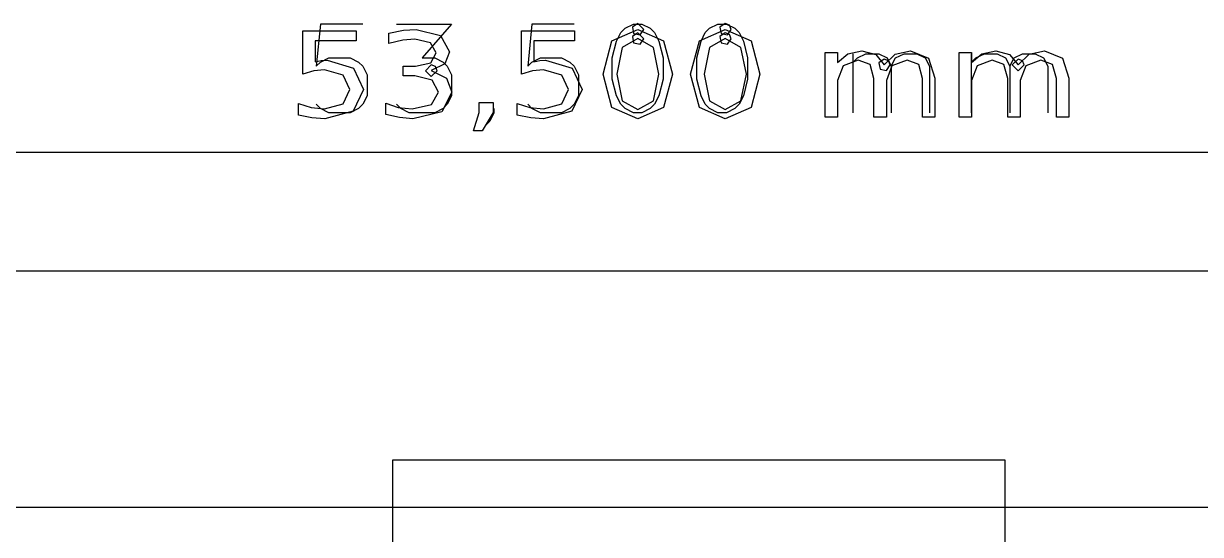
# Model space of a CAD drawing. Extents: x 114 to 258, y 8 to 198.
# Drawn here: x 130.14 to 150.02, y 187.35 to 195.99 of the extents above; entities that cross this region are included whole.
import ezdxf

# ---------------------------------------------------------------- set-up
doc = ezdxf.new("R2010")
doc.units = 0

msp = doc.modelspace()

# ---------------------------------------------------------------- linework, layer by layer
at = {"layer": 'Layer 1', "color": 7}
for points in [[(134.85622, 195.13276), (134.85622, 195.86428)], [(134.85622, 195.86428), (135.75538, 195.86428)], [(135.15594, 195.98112), (135.08482, 195.26738)], [(135.86968, 195.98112), (135.15594, 195.98112)], [(135.75538, 195.86428), (135.75538, 195.69918)], [(136.31164, 195.82872), (136.55548, 195.87698)], [(136.44118, 195.98112), (137.37082, 195.98112)], [(136.55548, 195.87698), (136.76884, 195.89222)], [(136.76884, 195.89222), (137.18286, 195.79062)], [(137.37082, 195.98112), (136.87044, 195.40962)], [(138.54938, 195.86428), (139.44854, 195.86428)], [(138.54938, 195.13276), (138.54938, 195.86428)], [(138.72718, 195.98112), (138.65606, 195.26738)], [(139.44092, 195.98112), (138.72718, 195.98112)], [(139.44854, 195.86428), (139.44854, 195.69918)], [(140.07846, 195.69664), (140.51534, 195.89222)], [(140.15466, 195.6941), (140.22578, 195.83888)], [(140.22578, 195.83888), (140.29944, 195.91)], [(140.29944, 195.91), (140.44168, 195.98112)], [(140.515848, 195.99062), (140.42346, 195.928888), (140.445137, 195.819909), (140.554116, 195.798232), (140.615848, 195.89062), (140.515848, 195.99062), (140.515848, 195.99062)], [(140.515848, 195.834384), (140.42346, 195.772653), (140.445137, 195.663674), (140.554116, 195.641996), (140.615848, 195.734384), (140.515848, 195.834384), (140.515848, 195.834384)], [(140.44168, 195.98112), (140.58392, 195.98112)], [(140.51534, 195.89222), (140.94968, 195.69664)], [(140.58392, 195.98112), (140.72616, 195.91)], [(140.72616, 195.91), (140.79728, 195.83888)], [(140.79728, 195.83888), (140.8684, 195.6941)], [(141.55674, 195.69664), (141.99362, 195.89222)], [(141.58468, 195.6941), (141.6558, 195.83888)], [(141.6558, 195.83888), (141.72692, 195.91)], [(141.72692, 195.91), (141.86916, 195.98112)], [(141.86916, 195.98112), (142.0114, 195.98112)], [(141.99362, 195.99062), (141.901232, 195.928888), (141.922909, 195.819909), (142.031888, 195.798232), (142.09362, 195.89062), (142.064331, 195.961331), (141.99362, 195.99062), (141.99362, 195.99062)], [(141.99362, 195.834384), (141.901232, 195.772653), (141.922909, 195.663674), (142.031888, 195.641996), (142.09362, 195.734384), (142.064331, 195.805095), (141.99362, 195.834384), (141.99362, 195.834384)], [(141.99362, 195.89222), (142.42796, 195.69664)], [(142.0114, 195.98112), (142.15618, 195.91)], [(142.15618, 195.91), (142.2273, 195.83888)], [(142.2273, 195.83888), (142.29842, 195.6941)], [(135.0645, 195.69918), (135.0645, 195.34104)], [(135.75538, 195.69918), (135.0645, 195.69918)], [(136.31164, 195.65346), (136.31164, 195.82872)], [(136.54786, 195.70934), (136.31164, 195.65346)], [(136.74852, 195.72712), (136.54786, 195.70934)], [(137.01268, 195.66616), (136.74852, 195.72712)], [(137.10666, 195.49344), (137.01268, 195.66616)], [(137.18286, 195.79062), (137.33526, 195.51376)], [(138.7602, 195.69918), (138.7602, 195.34104)], [(139.44854, 195.69918), (138.7602, 195.69918)], [(139.9286, 195.1353), (140.07846, 195.69664)], [(140.08354, 195.40962), (140.15466, 195.6941)], [(140.51534, 195.73474), (140.24864, 195.58488)], [(140.78204, 195.58488), (140.51534, 195.73474)], [(140.8684, 195.6941), (140.94206, 195.40962)], [(140.94968, 195.69664), (141.09954, 195.1353)], [(141.40688, 195.1353), (141.55674, 195.69664)], [(141.51356, 195.40962), (141.58468, 195.6941)], [(141.99362, 195.73474), (141.72692, 195.58488)], [(142.25778, 195.58488), (141.99362, 195.73474)], [(142.29842, 195.6941), (142.36954, 195.40962)], [(142.42796, 195.69664), (142.57782, 195.1353)], [(137.01776, 195.3258), (137.10666, 195.49344)], [(137.33526, 195.51376), (137.25398, 195.30802)], [(140.24864, 195.58488), (140.15974, 195.1353)], [(140.87094, 195.1353), (140.78204, 195.58488)], [(141.72692, 195.58488), (141.63802, 195.1353)], [(142.34922, 195.1353), (142.25778, 195.58488)], [(143.68018, 195.50106), (143.891, 195.50106)], [(143.68018, 194.40632), (143.68018, 195.50106)], [(143.891, 195.50106), (143.891, 195.33088)], [(143.891, 195.33088), (144.06118, 195.48074)], [(144.06118, 195.48074), (144.29994, 195.52646)], [(144.15516, 194.47998), (144.15516, 195.48074)], [(144.22628, 195.40962), (144.36852, 195.48074)], [(144.29994, 195.52646), (144.53362, 195.46804)], [(144.36852, 195.48074), (144.58442, 195.48074)], [(144.53362, 195.46804), (144.6784, 195.29024)], [(144.58442, 195.48074), (144.72666, 195.40962)], [(144.6784, 195.29024), (144.86382, 195.47058)], [(144.86382, 195.47058), (145.12036, 195.52646)], [(144.8689, 195.40962), (145.01368, 195.48074)], [(145.01368, 195.48074), (145.22704, 195.48074)], [(145.12036, 195.52646), (145.4277, 195.40708)], [(145.22704, 195.48074), (145.36928, 195.40962)], [(145.94332, 195.50106), (146.15414, 195.50106)], [(145.94332, 194.40632), (145.94332, 195.50106)], [(146.15414, 195.50106), (146.15414, 195.33088)], [(146.15414, 195.33088), (146.32432, 195.48074)], [(146.15414, 194.47998), (146.15414, 195.48074)], [(146.2278, 195.40962), (146.37004, 195.48074)], [(146.32432, 195.48074), (146.56054, 195.52646)], [(146.37004, 195.48074), (146.5834, 195.48074)], [(146.56054, 195.52646), (146.79676, 195.46804)], [(146.5834, 195.48074), (146.72564, 195.40962)], [(146.79676, 195.46804), (146.94154, 195.29024)], [(146.87042, 195.40962), (147.01266, 195.48074)], [(146.94154, 195.29024), (147.12696, 195.47058)], [(147.01266, 195.48074), (147.22602, 195.48074)], [(147.12696, 195.47058), (147.3835, 195.52646)], [(147.22602, 195.48074), (147.3708, 195.40962)], [(147.3835, 195.52646), (147.69084, 195.40708)], [(135.0645, 195.34104), (135.1661, 195.3639)], [(135.08482, 195.26738), (135.15594, 195.3385)], [(135.15594, 195.3385), (135.29818, 195.40962)], [(135.1661, 195.3639), (135.26516, 195.37152)], [(135.26516, 195.37152), (135.71474, 195.2369)], [(135.29818, 195.40962), (135.65632, 195.40962)], [(135.65632, 195.40962), (135.79856, 195.3385)], [(135.71474, 195.2369), (135.87984, 194.87622)], [(135.79856, 195.3385), (135.86968, 195.26738)], [(135.86968, 195.26738), (135.9408, 195.1226)], [(136.55294, 195.26738), (136.75868, 195.26738)], [(136.55294, 195.10482), (136.55294, 195.26738)], [(136.75868, 195.26738), (137.01776, 195.3258)], [(136.87044, 195.40962), (137.0838, 195.40962)], [(137.026396, 195.292374), (136.926396, 195.192374), (137.026396, 195.092374), (137.126396, 195.192374), (137.097107, 195.263085), (137.026396, 195.292374), (137.026396, 195.292374)], [(137.25398, 195.30802), (137.02538, 195.19372)], [(137.0838, 195.40962), (137.22604, 195.3385)], [(137.22604, 195.3385), (137.29716, 195.26738)], [(137.29716, 195.26738), (137.37082, 195.1226)], [(138.65606, 195.26738), (138.72718, 195.3385)], [(138.72718, 195.3385), (138.86942, 195.40962)], [(138.7602, 195.34104), (138.85926, 195.3639)], [(138.85926, 195.3639), (138.95832, 195.37152)], [(138.86942, 195.40962), (139.22756, 195.40962)], [(138.95832, 195.37152), (139.4079, 195.2369)], [(139.22756, 195.40962), (139.3698, 195.3385)], [(139.3698, 195.3385), (139.44092, 195.26738)], [(139.4079, 195.2369), (139.573, 194.87622)], [(139.44092, 195.26738), (139.51204, 195.1226)], [(140.08354, 195.05148), (140.08354, 195.40962)], [(140.94206, 195.40962), (140.94206, 195.05148)], [(141.51356, 195.05148), (141.51356, 195.40962)], [(142.36954, 195.40962), (142.36954, 195.05148)], [(143.98498, 195.27754), (143.891, 195.02608)], [(144.23898, 195.37152), (143.98498, 195.27754)], [(144.15516, 195.3385), (144.22628, 195.40962)], [(144.43964, 195.29532), (144.23898, 195.37152)], [(144.50314, 195.06164), (144.43964, 195.29532)], [(144.679162, 195.390037), (144.586774, 195.328305), (144.608451, 195.219326), (144.71743, 195.197649), (144.779162, 195.290037), (144.749873, 195.360748), (144.679162, 195.390037), (144.679162, 195.390037)], [(144.80794, 195.27754), (144.71396, 195.02608)], [(144.72666, 195.40962), (144.79778, 195.26738)], [(144.79778, 195.26738), (144.8689, 195.40962)], [(144.79778, 195.26738), (144.79778, 194.47998)], [(145.06448, 195.37152), (144.80794, 195.27754)], [(145.26006, 195.29532), (145.06448, 195.37152)], [(145.3261, 195.06164), (145.26006, 195.29532)], [(145.36928, 195.40962), (145.4404, 195.26738)], [(145.4277, 195.40708), (145.53438, 195.06672)], [(145.4404, 195.26738), (145.4404, 194.47998)], [(146.15414, 195.3385), (146.2278, 195.40962)], [(146.24812, 195.27754), (146.15414, 195.02608)], [(146.50212, 195.37152), (146.24812, 195.27754)], [(146.70024, 195.29532), (146.50212, 195.37152)], [(146.76628, 195.06164), (146.70024, 195.29532)], [(146.72564, 195.40962), (146.7993, 195.26738)], [(146.7993, 195.26738), (146.87042, 195.40962)], [(146.7993, 195.26738), (146.7993, 194.47998)], [(146.94154, 195.390037), (146.84154, 195.290037), (146.94154, 195.190037), (147.04154, 195.290037), (147.012251, 195.360748), (146.94154, 195.390037), (146.94154, 195.390037)], [(147.06854, 195.27754), (146.97456, 195.02608)], [(147.32508, 195.37152), (147.06854, 195.27754)], [(147.5232, 195.29532), (147.32508, 195.37152)], [(147.3708, 195.40962), (147.44192, 195.26738)], [(147.44192, 195.26738), (147.44192, 194.47998)], [(147.5867, 195.06164), (147.5232, 195.29532)], [(147.69084, 195.40708), (147.79752, 195.06672)], [(135.04164, 195.18864), (134.85622, 195.13276)], [(135.22452, 195.20642), (135.04164, 195.18864)], [(135.53694, 195.11752), (135.22452, 195.20642)], [(135.65124, 194.87622), (135.53694, 195.11752)], [(135.9408, 195.1226), (135.9408, 194.767)], [(136.74852, 195.10482), (136.55294, 195.10482)], [(137.04062, 195.0337), (136.74852, 195.10482)], [(137.02538, 195.19372), (137.28192, 195.06672)], [(137.28192, 195.06672), (137.37336, 194.8305)], [(137.37082, 195.1226), (137.37082, 194.767)], [(138.7348, 195.18864), (138.54938, 195.13276)], [(138.92022, 195.20642), (138.7348, 195.18864)], [(139.2301, 195.11752), (138.92022, 195.20642)], [(139.3444, 194.87622), (139.2301, 195.11752)], [(139.51204, 195.1226), (139.51204, 194.767)], [(140.07846, 194.57142), (139.9286, 195.1353)], [(140.15466, 194.767), (140.08354, 195.05148)], [(140.15974, 195.1353), (140.24864, 194.68572)], [(140.78204, 194.68572), (140.87094, 195.1353)], [(140.94206, 195.05148), (140.8684, 194.767)], [(141.09954, 195.1353), (140.94968, 194.57142)], [(141.55674, 194.57142), (141.40688, 195.1353)], [(141.58468, 194.767), (141.51356, 195.05148)], [(141.63802, 195.1353), (141.72692, 194.68572)], [(142.25778, 194.68572), (142.34922, 195.1353)], [(142.36954, 195.05148), (142.29842, 194.767)], [(142.57782, 195.1353), (142.42796, 194.57142)], [(144.50314, 194.40632), (144.50314, 195.06164)], [(145.3261, 194.40632), (145.3261, 195.06164)], [(145.53438, 195.06672), (145.53438, 194.40632)], [(146.76628, 194.40632), (146.76628, 195.06164)], [(147.5867, 194.40632), (147.5867, 195.06164)], [(147.79752, 195.06672), (147.79752, 194.40632)], [(135.53694, 194.63492), (135.65124, 194.87622)], [(135.87984, 194.87622), (135.70966, 194.50792)], [(137.1473, 194.8305), (137.04062, 195.0337)], [(139.2301, 194.63492), (139.3444, 194.87622)], [(139.573, 194.87622), (139.40282, 194.50792)], [(143.891, 195.02608), (143.891, 194.40632)], [(144.71396, 195.02608), (144.71396, 194.40632)], [(146.15414, 195.02608), (146.15414, 194.40632)], [(146.97456, 195.02608), (146.97456, 194.40632)], [(134.7851, 194.64), (134.99592, 194.56888)], [(134.7851, 194.44188), (134.7851, 194.64)], [(135.9408, 194.767), (135.86968, 194.62476)], [(136.26084, 194.64254), (136.46912, 194.56888)], [(136.26084, 194.45204), (136.26084, 194.64254)], [(137.033, 194.61968), (137.1473, 194.8305)], [(137.37336, 194.8305), (137.20318, 194.49776)], [(137.37082, 194.767), (137.29716, 194.62476)], [(137.8331, 194.4876), (137.8331, 194.65524)], [(137.8331, 194.65524), (138.07186, 194.65524)], [(138.07186, 194.65524), (138.07186, 194.4876)], [(138.47826, 194.64), (138.68908, 194.56888)], [(138.47826, 194.44188), (138.47826, 194.64)], [(139.51204, 194.767), (139.44092, 194.62476)], [(140.22578, 194.62476), (140.15466, 194.767)], [(140.24864, 194.68572), (140.51534, 194.53586)], [(140.51534, 194.53586), (140.78204, 194.68572)], [(140.8684, 194.767), (140.79728, 194.62476)], [(141.6558, 194.62476), (141.58468, 194.767)], [(141.72692, 194.68572), (141.99362, 194.53586)], [(141.99362, 194.53586), (142.25778, 194.68572)], [(142.29842, 194.767), (142.2273, 194.62476)], [(135.01116, 194.39362), (134.7851, 194.44188)], [(134.99592, 194.56888), (135.22452, 194.54602)], [(135.15594, 194.5511), (135.08482, 194.62476)], [(135.29818, 194.47998), (135.15594, 194.5511)], [(135.22452, 194.54602), (135.53694, 194.63492)], [(135.70966, 194.50792), (135.2296, 194.37838)], [(135.65632, 194.47998), (135.29818, 194.47998)], [(135.79856, 194.5511), (135.65632, 194.47998)], [(135.86968, 194.62476), (135.79856, 194.5511)], [(136.49198, 194.3987), (136.26084, 194.45204)], [(136.5123, 194.5511), (136.44118, 194.62476)], [(136.46912, 194.56888), (136.70534, 194.54602)], [(136.65454, 194.47998), (136.5123, 194.5511)], [(137.0838, 194.47998), (136.65454, 194.47998)], [(136.70534, 194.54602), (137.033, 194.61968)], [(137.20318, 194.49776), (136.71296, 194.37838)], [(137.22604, 194.5511), (137.0838, 194.47998)], [(137.29716, 194.62476), (137.22604, 194.5511)], [(137.73912, 194.17518), (137.8331, 194.4876)], [(138.07186, 194.4876), (137.88644, 194.17518)], [(138.08456, 194.47998), (138.01344, 194.33774)], [(138.08456, 194.5511), (138.08456, 194.47998)], [(138.70686, 194.39362), (138.47826, 194.44188)], [(138.72718, 194.5511), (138.65606, 194.62476)], [(138.68908, 194.56888), (138.92022, 194.54602)], [(138.86942, 194.47998), (138.72718, 194.5511)], [(139.22756, 194.47998), (138.86942, 194.47998)], [(138.92022, 194.54602), (139.2301, 194.63492)], [(139.40282, 194.50792), (138.92276, 194.37838)], [(139.3698, 194.5511), (139.22756, 194.47998)], [(139.44092, 194.62476), (139.3698, 194.5511)], [(140.51534, 194.37838), (140.07846, 194.57142)], [(140.29944, 194.5511), (140.22578, 194.62476)], [(140.44168, 194.47998), (140.29944, 194.5511)], [(140.58392, 194.47998), (140.44168, 194.47998)], [(140.94968, 194.57142), (140.51534, 194.37838)], [(140.72616, 194.5511), (140.58392, 194.47998)], [(140.79728, 194.62476), (140.72616, 194.5511)], [(141.99362, 194.37838), (141.55674, 194.57142)], [(141.72692, 194.5511), (141.6558, 194.62476)], [(141.86916, 194.47998), (141.72692, 194.5511)], [(142.0114, 194.47998), (141.86916, 194.47998)], [(142.42796, 194.57142), (141.99362, 194.37838)], [(142.15618, 194.5511), (142.0114, 194.47998)], [(142.2273, 194.62476), (142.15618, 194.5511)], [(135.2296, 194.37838), (135.01116, 194.39362)], [(136.71296, 194.37838), (136.49198, 194.3987)], [(138.01344, 194.33774), (137.94232, 194.26662)], [(138.92276, 194.37838), (138.70686, 194.39362)], [(143.891, 194.40632), (143.68018, 194.40632)], [(144.71396, 194.40632), (144.50314, 194.40632)], [(145.53438, 194.40632), (145.3261, 194.40632)], [(146.15414, 194.40632), (145.94332, 194.40632)], [(146.97456, 194.40632), (146.76628, 194.40632)], [(147.79752, 194.40632), (147.5867, 194.40632)], [(137.88644, 194.17518), (137.73912, 194.17518)], [(168.04894, 193.80942), (114.54892, 193.80942)], [(113.54816, 191.81044), (256.54762, 191.81044)], [(136.37768, 188.61004), (146.71802, 188.61004)], [(136.37768, 180.67508), (136.37768, 188.61004)], [(146.71802, 188.61004), (146.71802, 180.67508)], [(113.54816, 187.80994), (134.54888, 187.80994)], [(134.54888, 187.80994), (136.54786, 187.80994)], [(136.54786, 187.80994), (237.54842, 187.80994)]]:
    msp.add_lwpolyline(points, dxfattribs=at)

doc.saveas('drawing.dxf')
